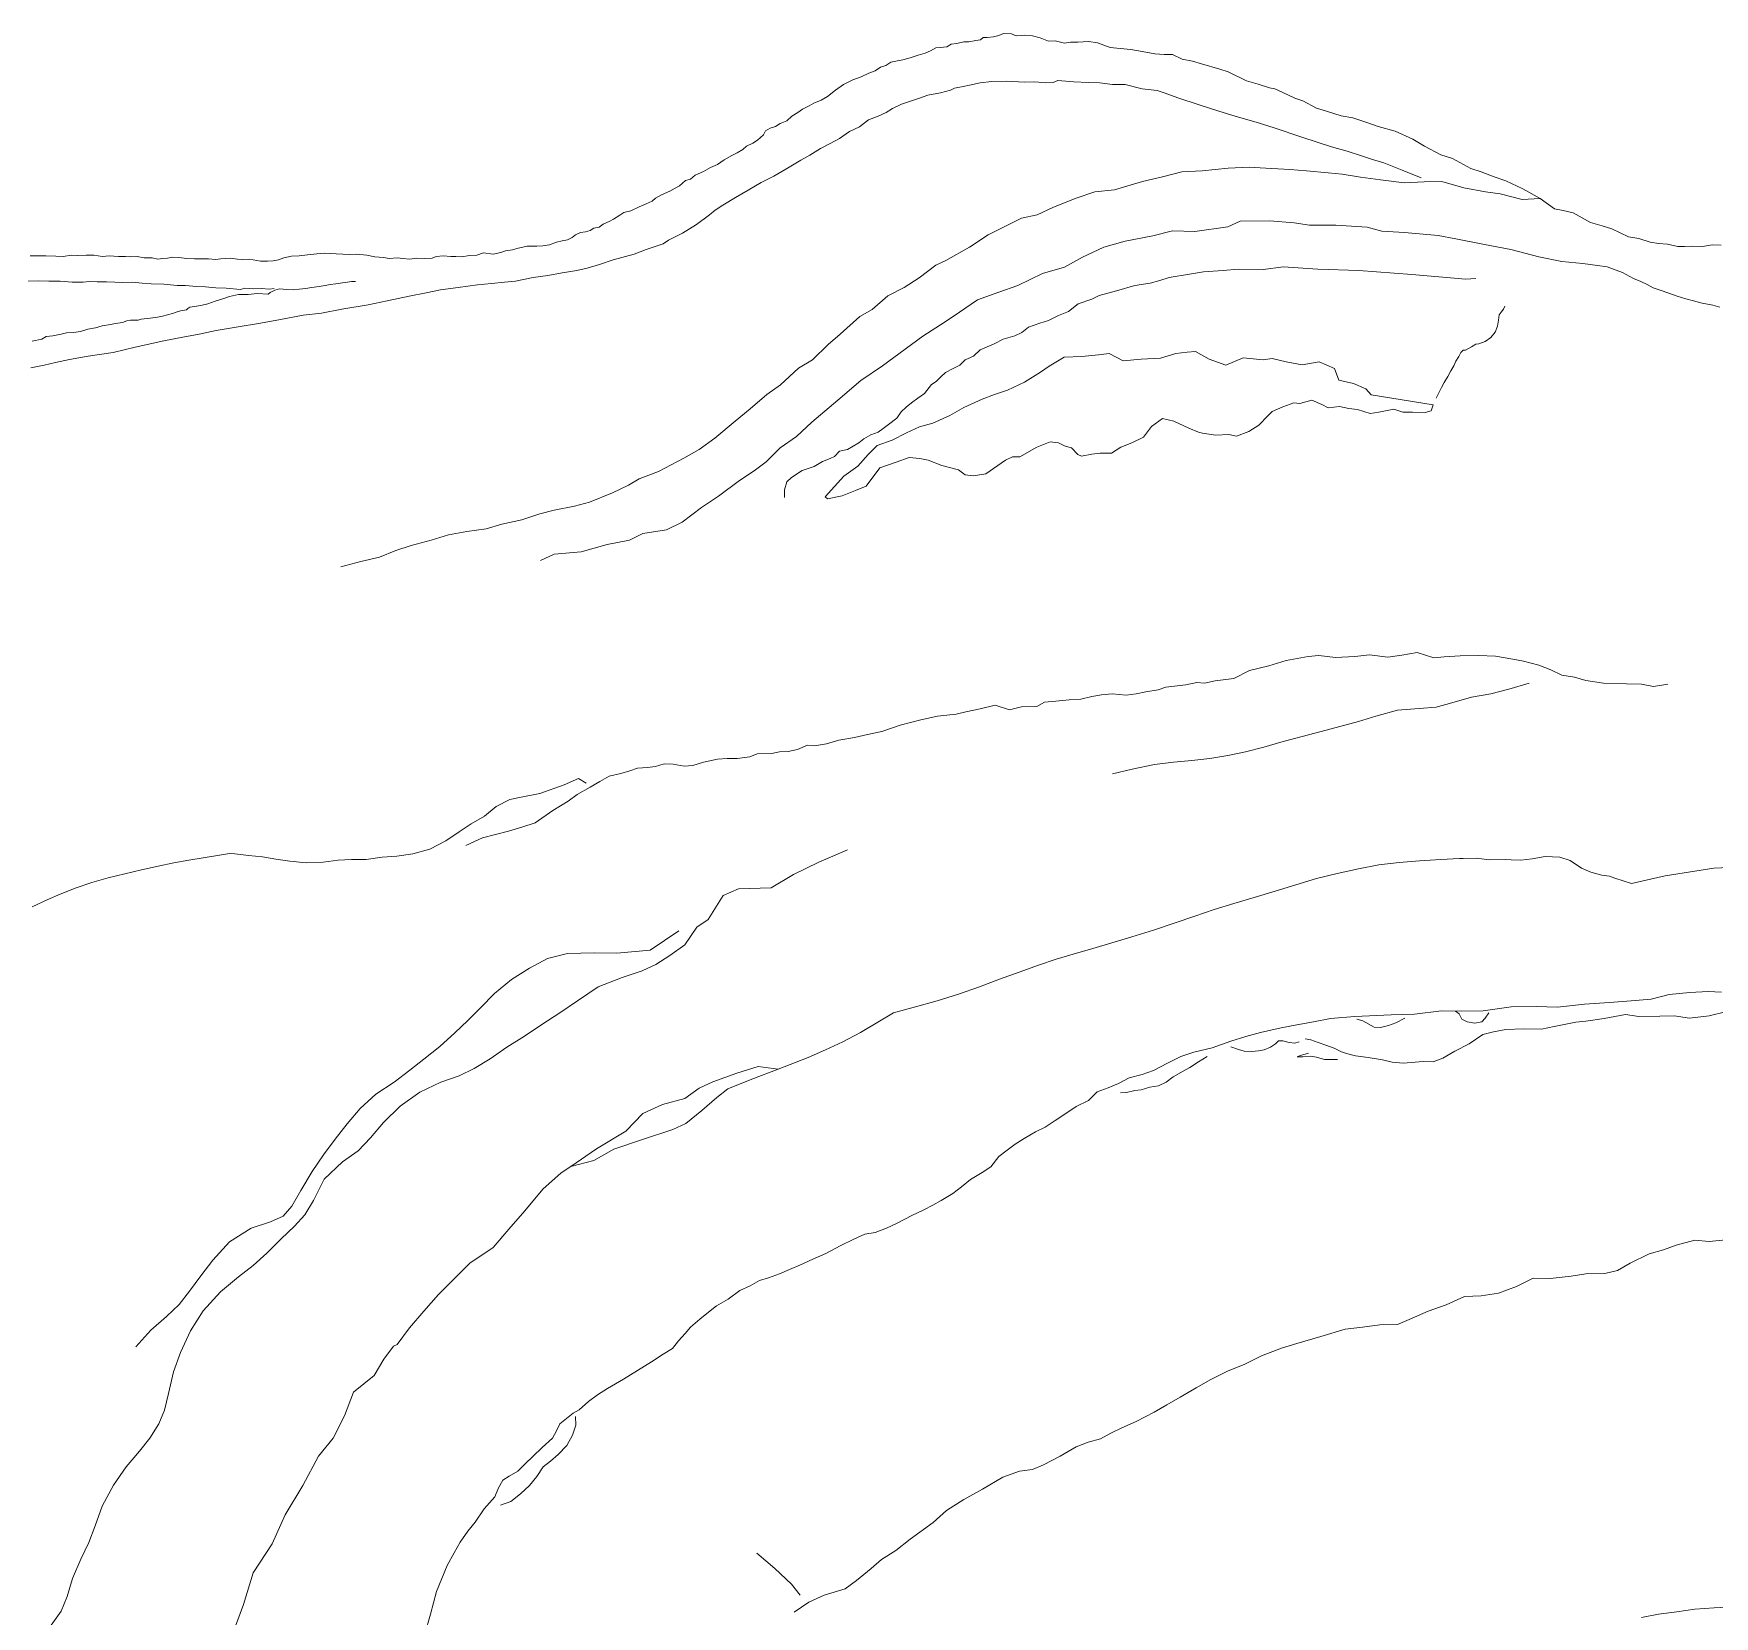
# Model space of a CAD drawing. Extents: x 683321 to 688873, y 7661944 to 7668387.
# Drawn here: x 685475.2 to 685851.1, y 7667884.7 to 7668238.7 of the extents above; entities that cross this region are included whole.
import ezdxf

# ---------------------------------------------------------------- set-up
doc = ezdxf.new("R2010")
doc.units = 0
doc.header["$MEASUREMENT"] = 0
doc.layers.add('01 CRESTA_Line', color=3, linetype='Continuous', lineweight=20)

msp = doc.modelspace()

# ---------------------------------------------------------------- linework, layer by layer
at = {"layer": '01 CRESTA_Line'}
for points in [[(685812.14, 7668201.82, 4401.07), (685808.21, 7668203.96, 4401.45), (685804.46, 7668205.77, 4401.81), (685801.86, 7668206.65, 4402.21), (685798.9, 7668207.82, 4402.17), (685796.59, 7668208.56, 4402.3), (685792.52, 7668210.79, 4402.75), (685789.92, 7668211.6, 4402.83), (685786.26, 7668213.55, 4403.22), (685783.64, 7668215.1, 4403.66), (685779.68, 7668216.89, 4403.91), (685775.87, 7668217.96, 4404.09), (685773.14, 7668218.89, 4404.03), (685770.2, 7668219.89, 4404.2), (685767.61, 7668220.29, 4404.31), (685764.3, 7668221.35, 4404.34), (685762.09, 7668222.05, 4404.9), (685759.05, 7668223.64, 4404.87), (685757.21, 7668224.3, 4405.11), (685754.59, 7668225.52, 4405.17), (685752.75, 7668226.34, 4405.28), (685751.58, 7668226.55, 4405.4), (685749.06, 7668227.39, 4405.56), (685746.44, 7668228.13, 4405.87), (685742.33, 7668230.18, 4406.17), (685740.48, 7668230.75, 4406.38), (685736.4, 7668231.98, 4406.78), (685734.39, 7668232.56, 4406.81), (685732.04, 7668233.02, 4407.06), (685729.85, 7668234.05, 4407.1), (685727.99, 7668234.05, 4407.44), (685725.93, 7668234.21, 4407.41), (685723.07, 7668234.68, 4407.43), (685720.55, 7668235.16, 4407.21), (685718.21, 7668235.35, 4407.36), (685715.92, 7668235.6, 4407.85), (685713.14, 7668236.67, 4408.04), (685711.11, 7668236.95, 4408.19), (685708.71, 7668236.81, 4408.42), (685707.07, 7668236.78, 4408.24), (685705.71, 7668236.55, 4408.58), (685703.66, 7668237.11, 4408.57), (685702.12, 7668237.01, 4408.4), (685700.32, 7668237.75, 4408.21), (685698.56, 7668238.17, 4408.63), (685696.87, 7668238.39, 4409.2), (685696.02, 7668238.29, 4409.49), (685694.93, 7668238.18, 4409.78), (685693.85, 7668238.68, 4409.98), (685692.09, 7668238.7, 4410.01), (685691.01, 7668238.27, 4410), (685689.82, 7668237.99, 4410.02), (685688.45, 7668237.87, 4410.1), (685687.55, 7668237.8, 4410.31), (685686.97, 7668237.3, 4410.32), (685685.87, 7668237.14, 4410.12), (685684.32, 7668236.88, 4410.36), (685683.2, 7668236.86, 4410.53), (685681.67, 7668236.52, 4410.65), (685680.35, 7668236.36, 4410.83), (685679.39, 7668235.72, 4410.86), (685677.93, 7668235.61, 4410.89), (685676.95, 7668235.53, 4411.2), (685675.78, 7668234.83, 4411.22), (685674.54, 7668234.32, 4411.33), (685673.02, 7668233.9, 4411.43), (685671.21, 7668233.28, 4411.51), (685669.6, 7668232.86, 4411.61), (685668.39, 7668232.65, 4411.83), (685666.92, 7668232.34, 4411.79), (685665.73, 7668231.54, 4411.93), (685664.56, 7668231.22, 4412.21), (685663.41, 7668230.41, 4412.26), (685661.94, 7668229.83, 4412.54), (685660.27, 7668229.02, 4412.68), (685658.37, 7668228.39, 4412.86), (685656.33, 7668227.34, 4412.89), (685654.51, 7668226.05, 4412.93), (685652.74, 7668224.63, 4413.14), (685651.33, 7668223.79, 4413.13), (685649.69, 7668223.13, 4413.21), (685648.61, 7668222.54, 4413.36), (685647.11, 7668221.83, 4413.48), (685646.07, 7668221.08, 4413.5), (685644.76, 7668220.27, 4413.59), (685643.65, 7668219.21, 4413.71), (685642.16, 7668218.58, 4413.66), (685641.1, 7668217.89, 4413.86), (685639.87, 7668217.59, 4414.04), (685638.89, 7668216.95, 4414.09), (685638.44, 7668216.03, 4413.96), (685637.08, 7668214.85, 4413.86), (685636.01, 7668214.2, 4413.94), (685634.6, 7668213.5, 4414.17), (685633.82, 7668212.75, 4414.28), (685632.48, 7668212.01, 4414.28), (685631.29, 7668211.41, 4414.46), (685629.6, 7668210.46, 4414.72), (685628.09, 7668209.45, 4414.98), (685626.54, 7668208.72, 4415.12), (685625.01, 7668207.86, 4415.25), (685623.09, 7668207.05, 4415.44), (685622.07, 7668206.17, 4415.52), (685620.99, 7668205.84, 4415.58), (685619.65, 7668204.66, 4415.81), (685618.66, 7668204.12, 4415.82), (685617.42, 7668203.43, 4415.95), (685615.56, 7668202.64, 4416.23), (685614.28, 7668201.89, 4416.27), (685613.47, 7668201.25, 4416.33), (685612.16, 7668200.66, 4416.31), (685610.57, 7668199.94, 4416.66), (685608.74, 7668199.09, 4416.86), (685607.19, 7668198.71, 4416.98), (685606.26, 7668198.09, 4417.1), (685604.89, 7668197.23, 4417.22), (685604.03, 7668196.75, 4417.11), (685602.52, 7668196.06, 4417.26), (685601.66, 7668195.44, 4417.34), (685600.47, 7668195.17, 4417.34), (685599.64, 7668194.65, 4417.43), (685598.57, 7668194.34, 4417.61), (685597.45, 7668194.18, 4417.68), (685596.33, 7668193.73, 4417.72), (685595.6, 7668193.1, 4417.64), (685594.54, 7668192.61, 4417.67), (685593.4, 7668192.34, 4417.84), (685592.09, 7668192.06, 4417.86), (685590.53, 7668191.47, 4417.92), (685589.05, 7668191.24, 4417.98), (685587.72, 7668191.16, 4418.13), (685585.55, 7668191.15, 4418.26), (685583.25, 7668190.67, 4418.37), (685582.27, 7668190.35, 4418.54), (685580.73, 7668190.09, 4418.68), (685579.65, 7668189.71, 4419), (685577.95, 7668189.38, 4418.73), (685575.78, 7668189.7, 4419.19), (685574.28, 7668189.18, 4419.25), (685572.66, 7668189.09, 4419.2), (685570.94, 7668188.78, 4419.45), (685569.61, 7668188.87, 4419.6), (685568.46, 7668188.85, 4419.77), (685566.73, 7668189, 4419.76), (685565.22, 7668188.85, 4419.95), (685564.32, 7668188.46, 4420.13), (685562.5, 7668188.4, 4420.12), (685560.86, 7668188.47, 4420.09), (685559.27, 7668188.25, 4420.25), (685557.71, 7668188.38, 4420.31), (685556.51, 7668188.53, 4420.38), (685554.7, 7668188.38, 4420.55), (685553.41, 7668188.62, 4420.73), (685551.44, 7668188.77, 4420.96), (685549.71, 7668189.16, 4421.19), (685547.35, 7668189.39, 4421.26), (685545.83, 7668189.29, 4421.48), (685542.86, 7668189.43, 4421.7), (685540.11, 7668189.61, 4421.8), (685538.48, 7668189.41, 4421.97), (685536.4, 7668189.24, 4421.91), (685534.57, 7668189, 4422.03), (685532.82, 7668188.92, 4422.11), (685531.13, 7668188.54, 4422.16), (685529.93, 7668188.09, 4422.22), (685528.77, 7668187.88, 4422.24), (685527.45, 7668187.83, 4422.28), (685525.89, 7668187.8, 4422.27), (685523.41, 7668188.25, 4422.33), (685521.91, 7668188.15, 4422.48), (685520.74, 7668188.28, 4422.72), (685519.15, 7668188.47, 4422.84), (685517.03, 7668188.34, 4422.72), (685515.87, 7668188.18, 4422.91), (685514.24, 7668188.29, 4423.1), (685512.58, 7668188.35, 4423.21), (685511.16, 7668188.35, 4423.42), (685509.42, 7668188.41, 4423.51), (685507.65, 7668188.63, 4423.76), (685506.3, 7668188.73, 4423.73), (685505.09, 7668188.5, 4423.7), (685503.95, 7668188.38, 4423.66), (685502.93, 7668188.28, 4423.66), (685501.66, 7668188.53, 4423.84), (685499.92, 7668188.54, 4423.84), (685498.35, 7668188.88, 4424.02), (685496.91, 7668188.81, 4423.94), (685495.71, 7668188.82, 4423.95), (685494.17, 7668188.83, 4424.01), (685492.05, 7668189.01, 4424.11), (685490.58, 7668188.84, 4424.32), (685488.65, 7668189.12, 4424.44), (685486.9, 7668189.15, 4424.38), (685484.95, 7668189.06, 4424.57), (685483.64, 7668189.15, 4424.51), (685481.74, 7668188.87, 4424.49), (685480.1, 7668188.89, 4424.76), (685477.86, 7668189.03, 4424.65), (685475.8, 7668189.02, 4424.65), (685474.39, 7668188.97, 4424.72)], [(685785.48, 7668206.42, 4401.12), (685781.26, 7668208.13, 4401.44), (685777.16, 7668209.8, 4401.63), (685774.64, 7668210.52, 4401.77), (685772.16, 7668211.39, 4402), (685768.97, 7668212.43, 4402.1), (685765.41, 7668213.41, 4402.34), (685758.81, 7668215.56, 4402.78), (685752.62, 7668217.64, 4403.04), (685748.61, 7668218.91, 4403.38), (685744.14, 7668220.13, 4403.77), (685740.02, 7668221.43, 4404.07), (685735.84, 7668222.76, 4404.33), (685731.1, 7668224.32, 4404.7), (685728.26, 7668225.37, 4404.99), (685726.45, 7668225.96, 4405.15), (685723.13, 7668226.32, 4405.77), (685719.31, 7668227.32, 4405.71), (685716.45, 7668227.34, 4405.91), (685713.62, 7668227.66, 4406.07), (685711.05, 7668227.8, 4406.2), (685707.83, 7668227.9, 4406.38), (685704.26, 7668228.22, 4406.66), (685703.18, 7668227.78, 4406.83), (685701.49, 7668227.73, 4406.96), (685699.12, 7668227.95, 4407.13), (685696.71, 7668227.83, 4407.35), (685692.81, 7668228.06, 4407.55), (685689.44, 7668228, 4407.68), (685686.88, 7668227.69, 4407.91), (685684.46, 7668227.16, 4408.13), (685683.03, 7668226.88, 4408.42), (685681.15, 7668226.52, 4408.76), (685680.21, 7668226.08, 4408.79), (685677.97, 7668225.43, 4408.86), (685675.19, 7668224.9, 4409.17), (685673.04, 7668224.19, 4409.35), (685671.05, 7668223.55, 4409.49), (685669.29, 7668222.94, 4409.65), (685667.26, 7668221.93, 4409.96), (685665.82, 7668221.09, 4410.09), (685664.03, 7668220.26, 4409.99), (685661.9, 7668219.4, 4410.19), (685659.88, 7668217.88, 4410.37), (685657.65, 7668216.78, 4410.75), (685655.43, 7668215.22, 4410.64), (685653.3, 7668214.14, 4410.83), (685651.18, 7668212.98, 4411.13), (685648.8, 7668211.48, 4411.31), (685646.73, 7668210.4, 4411.5), (685645.25, 7668209.47, 4411.59), (685643.37, 7668208.42, 4411.57), (685640.71, 7668206.79, 4411.93), (685637.86, 7668205.37, 4412.06), (685635.01, 7668203.69, 4412.44), (685632.13, 7668202.05, 4412.89), (685629.32, 7668200.32, 4413.15), (685627.6, 7668199.18, 4413.3), (685626.31, 7668198.18, 4413.59), (685623.41, 7668196.02, 4413.46), (685620.32, 7668194.08, 4413.82), (685617.18, 7668192.5, 4414.1), (685615.95, 7668191.7, 4414.44), (685612.17, 7668190.43, 4414.62), (685609.46, 7668189.36, 4414.97), (685604.8, 7668188.09, 4415.42), (685601.69, 7668187.04, 4415.63), (685598.99, 7668186.27, 4415.73), (685596.68, 7668185.74, 4416.02), (685593.41, 7668185.18, 4416.3), (685590.17, 7668184.59, 4416.53), (685586.9, 7668184.15, 4416.66), (685582.92, 7668183.35, 4416.86), (685580.46, 7668183.09, 4417.05), (685577.59, 7668182.81, 4417.38), (685574.43, 7668182.53, 4417.63), (685570.11, 7668181.95, 4417.78), (685566.16, 7668181.37, 4418.02), (685562.95, 7668180.72, 4418.05), (685559.16, 7668179.97, 4418.28), (685554.22, 7668178.9, 4418.5), (685550, 7668178.01, 4418.52), (685544.12, 7668177.05, 4418.09), (685539.53, 7668176.2, 4418.22), (685535.45, 7668175.7, 4418.32), (685530, 7668174.66, 4418.34), (685525.44, 7668173.88, 4418.14), (685520.92, 7668173.15, 4418.37), (685515.99, 7668172.31, 4418.34), (685512.17, 7668171.48, 4418.43), (685508.52, 7668170.81, 4418.63), (685504.28, 7668169.95, 4418.94), (685497.86, 7668168.57, 4419), (685492.92, 7668167.39, 4419.26), (685487.39, 7668166.52, 4419.01), (685483.16, 7668165.78, 4419.04), (685480.09, 7668165.15, 4419.04), (685477.5, 7668164.56, 4419.07), (685474.57, 7668163.92, 4418.99)], [(685852.59, 7668191.42, 4398.73), (685850.57, 7668191.47, 4398.6), (685848.46, 7668191.08, 4398.52), (685846.23, 7668191.18, 4398.59), (685844.43, 7668191.08, 4398.57), (685842.89, 7668191.07, 4398.56), (685840.57, 7668191.64, 4398.69), (685838.61, 7668191.75, 4398.71), (685836.72, 7668192.07, 4398.72), (685834.2, 7668192.9, 4398.88), (685831.87, 7668193.25, 4399.02), (685828.16, 7668195.03, 4399.22), (685826.02, 7668195.68, 4399.47), (685823.37, 7668196.45, 4399.66), (685819.49, 7668198.6, 4400.15), (685817.26, 7668199.17, 4400.28), (685815.34, 7668199.51, 4400.61), (685812.14, 7668201.82, 4401.07), (685808.1, 7668201.61, 4399.4), (685803.16, 7668202.84, 4399.83), (685799.92, 7668203.29, 4399.99), (685795.07, 7668204.24, 4400.48), (685790.12, 7668205.66, 4400.65), (685786.15, 7668205.56, 4400.67), (685781.71, 7668205.29, 4399.55), (685776.39, 7668205.97, 4399.13), (685771.95, 7668206.58, 4398.81), (685767.82, 7668207.29, 4398.64), (685764.7, 7668207.58, 4398.31), (685759.87, 7668208.04, 4398.49), (685756.13, 7668208.29, 4398.12), (685750.78, 7668208.63, 4398.21), (685747.04, 7668208.82, 4397.65), (685742.31, 7668208.57, 4397.32), (685736.54, 7668208.03, 4397.29), (685731.98, 7668207.75, 4396.88), (685727.63, 7668206.69, 4396.69), (685723.18, 7668205.65, 4396.31), (685716.94, 7668203.75, 4396.37), (685712.51, 7668203.33, 4396.25), (685708.11, 7668201.83, 4395.92), (685703.15, 7668199.83, 4395.71), (685699.64, 7668198.19, 4395.87), (685696.1, 7668197.4, 4395.66), (685692.39, 7668195.54, 4395.64), (685688.68, 7668193.66, 4395.35), (685684.48, 7668190.93, 4395.37), (685679.19, 7668187.95, 4395.74), (685676.97, 7668186.91, 4395.59), (685673.23, 7668184.11, 4394.81), (685669.9, 7668181.93, 4394.83), (685666.23, 7668180.03, 4395.3), (685662.73, 7668177.01, 4395.35), (685659.97, 7668175.45, 4395.2), (685655.53, 7668171.45, 4395.28), (685652.86, 7668169.18, 4394.68), (685649.37, 7668165.77, 4395.04), (685646.21, 7668163.85, 4394.94), (685642.23, 7668160.16, 4394.83), (685639.16, 7668157.99, 4394.48), (685635.44, 7668154.75, 4394.6), (685632.08, 7668152.03, 4394.19), (685627.49, 7668148.22, 4394.28), (685623.99, 7668145.65, 4394.39), (685620.58, 7668143.76, 4394.01), (685617.74, 7668142.24, 4394.08), (685614.89, 7668140.73, 4393.67), (685610.61, 7668139.13, 4394.06), (685608.18, 7668137.7, 4393.23), (685604.65, 7668135.99, 4392.97), (685599.49, 7668133.9, 4392.77), (685596.12, 7668132.98, 4392.34), (685591.58, 7668132.09, 4392.59), (685588.35, 7668131.27, 4392.53), (685584.38, 7668129.91, 4392.35), (685579.85, 7668128.97, 4392.3), (685576.38, 7668127.91, 4392.1), (685572.05, 7668127.35, 4392.13), (685567.98, 7668126.61, 4392.08), (685564.08, 7668125.43, 4391.87), (685559.58, 7668124.19, 4391.74), (685556.16, 7668123.06, 4391.44), (685552.49, 7668121.58, 4391.52), (685548.34, 7668120.66, 4391.07), (685543.9, 7668119.47, 4391.35)], [(685852.31, 7668177.52, 4394.53), (685850.71, 7668177.93, 4394.66), (685848.37, 7668178.4, 4394.87), (685846.4, 7668178.9, 4394.99), (685844.68, 7668179.39, 4395.26), (685842.75, 7668179.97, 4395.52), (685840.87, 7668180.64, 4395.3), (685838.95, 7668181.35, 4395.51), (685837.38, 7668181.81, 4395.41), (685836.03, 7668182.6, 4395.72), (685834.66, 7668183.27, 4396.03), (685832.96, 7668183.95, 4395.97), (685830.54, 7668185.27, 4396.52), (685827.09, 7668186.57, 4396.93), (685824.94, 7668186.84, 4396.54), (685821.68, 7668187.26, 4396.76), (685816.93, 7668187.76, 4396.66), (685811.81, 7668188.78, 4396.3), (685805.57, 7668190.41, 4396.32), (685799.69, 7668191.5, 4396.31), (685793.28, 7668192.8, 4396.01), (685789.29, 7668193.55, 4396.16), (685781.8, 7668194.24, 4395.59), (685776.67, 7668194.52, 4395.36), (685773.41, 7668195.41, 4395.37), (685766.41, 7668195.84, 4395.11), (685760.54, 7668195.89, 4394.87), (685757.06, 7668196.35, 4394.85), (685751.67, 7668196.82, 4394.58), (685744.99, 7668196.75, 4394.19), (685742.24, 7668195.45, 4394.21), (685734.85, 7668194.41, 4393.7), (685729.9, 7668194.57, 4393.71), (685725.49, 7668193.47, 4393.57), (685719.33, 7668192.31, 4393.05), (685714.55, 7668190.9, 4392.95), (685709.79, 7668188.71, 4392.62), (685705.74, 7668186.5, 4392.64), (685700.8, 7668185.06, 4392.39), (685695.29, 7668182.37, 4392.16), (685691.04, 7668180.86, 4392.2), (685686.29, 7668179.15, 4392.15), (685682.27, 7668176.42, 4391.92), (685679.02, 7668174.22, 4391.94), (685674.01, 7668171.04, 4391.8), (685665.01, 7668164.4, 4391.36), (685660.19, 7668161.11, 4391.59), (685655.04, 7668156.75, 4391.14), (685649.2, 7668151.79, 4391.11), (685645.81, 7668148.59, 4390.75), (685642.17, 7668146.06, 4390.76), (685639, 7668142.91, 4390.59), (685636.35, 7668140.92, 4390.69), (685633.05, 7668138.72, 4390.31), (685628.35, 7668135.22, 4390.16), (685624.52, 7668132.71, 4389.9), (685620.21, 7668129.43, 4389.68), (685616.72, 7668127.71, 4389.66), (685611.41, 7668126.92, 4389.67), (685608.41, 7668125.37, 4389.16), (685603.46, 7668124.41, 4389.28), (685597.59, 7668122.8, 4389.2), (685591.57, 7668122.26, 4388.26), (685588.56, 7668120.88, 4387.92)], [(685797.71, 7668183.94, 4391.4), (685795.49, 7668183.76, 4391.17), (685783.39, 7668184.82, 4390.08), (685771.58, 7668185.71, 4389.23), (685762.39, 7668186.05, 4388.63), (685754.67, 7668186.51, 4388.18), (685750.27, 7668185.93, 4387.97), (685744.54, 7668186.05, 4387.71), (685741.18, 7668185.72, 4387.69), (685736.78, 7668185.4, 4387.48), (685733.65, 7668184.91, 4387.22), (685729.17, 7668184.13, 4386.82), (685727.08, 7668183.45, 4386.71), (685724.9, 7668182.92, 4386.75), (685721.46, 7668182.34, 4386.64), (685717.36, 7668181.19, 4386.56), (685713.49, 7668180.12, 4386.35), (685711.81, 7668179.31, 4386.47), (685708.78, 7668178.28, 4386.2), (685706.6, 7668176.52, 4386.12), (685704.37, 7668175.63, 4385.82), (685702.18, 7668174.52, 4385.73), (685700.18, 7668173.92, 4385.68), (685697.64, 7668173.07, 4385.82), (685696.15, 7668171.88, 4385.75), (685694.6, 7668171.08, 4385.69), (685691.98, 7668170.36, 4385.67), (685690, 7668169.32, 4385.78), (685686.9, 7668167.97, 4386.18), (685685.37, 7668166.54, 4386.36), (685683.51, 7668165.7, 4386.12), (685682.29, 7668164.53, 4386.26), (685680.84, 7668163.83, 4386.31), (685679.09, 7668162.88, 4386.41), (685678.09, 7668161.92, 4386.41), (685677.01, 7668160.88, 4386.21), (685675.98, 7668160.21, 4386.31), (685674.44, 7668158.23, 4385.91), (685672.92, 7668157.16, 4385.79), (685671.54, 7668156.14, 4385.79), (685670.32, 7668155.14, 4385.84), (685669.23, 7668154.12, 4385.68), (685668.22, 7668152.7, 4385.41), (685666.35, 7668151.26, 4385.47), (685665.18, 7668150.39, 4385.41), (685664.08, 7668149.53, 4385.54), (685662.38, 7668148.94, 4386.1), (685660.88, 7668148.08, 4385.67), (685659.72, 7668147.17, 4385.36), (685658.49, 7668146.42, 4385.32), (685657.21, 7668145.67, 4385.08), (685655.4, 7668145.32, 4385.17), (685654.25, 7668144.13, 4385.35), (685653.28, 7668143.69, 4385.55), (685651.59, 7668142.99, 4385.8), (685649.73, 7668141.85, 4386.12), (685647.06, 7668140.95, 4386.44), (685644.66, 7668139.45, 4386.42), (685643.6, 7668138.44, 4386.48), (685643.09, 7668136.68, 4386.27), (685643.14, 7668134.91, 4385.4)], [(685473.97, 7668183.35, 4424.16), (685476.22, 7668183.44, 4424.06), (685478.53, 7668183.35, 4424.06), (685481.06, 7668183.32, 4423.93), (685483.75, 7668183.14, 4423.84), (685486.22, 7668183.14, 4423.69), (685487.61, 7668183.26, 4423.59), (685489.39, 7668183.19, 4423.53), (685491.49, 7668183.21, 4423.41), (685493.29, 7668183.11, 4423.33), (685495, 7668183.05, 4423.25), (685497.27, 7668183.13, 4423.13), (685499.44, 7668182.89, 4423), (685501.48, 7668182.71, 4422.8), (685504.28, 7668182.65, 4422.74), (685507.3, 7668182.33, 4422.74), (685509.15, 7668182.36, 4422.21), (685511.61, 7668182.16, 4422.07), (685513.6, 7668182.1, 4421.81), (685515.94, 7668181.82, 4421.61), (685518.25, 7668181.79, 4421.49), (685521.45, 7668181.46, 4421.55), (685522.41, 7668181.78, 4421.21), (685524.33, 7668181.65, 4420.95), (685526.1, 7668181.72, 4420.83), (685527.84, 7668181.53, 4420.83), (685528.99, 7668181.67, 4420.67)], [(685547.12, 7668183.29, 4419.08), (685546.22, 7668183.29, 4419.09), (685544.89, 7668183.05, 4419.21), (685544.24, 7668182.94, 4419.37), (685542.78, 7668182.73, 4419.49), (685541.51, 7668182.62, 4419.63), (685540.34, 7668182.35, 4419.8), (685539.04, 7668182.12, 4419.87), (685537.3, 7668181.88, 4419.86), (685536.04, 7668181.67, 4419.92), (685534.56, 7668181.54, 4420.02), (685533.31, 7668181.36, 4420.19), (685531.76, 7668181.47, 4420.2), (685530.19, 7668181.61, 4420.45), (685529.11, 7668181.3, 4420.47), (685528.07, 7668180.83, 4420.4), (685527.64, 7668180.46, 4420.41), (685525.16, 7668180.57, 4420.24), (685523.17, 7668180.35, 4420.24), (685521.01, 7668180.32, 4420.01), (685518.96, 7668179.93, 4420.16), (685517.95, 7668179.52, 4419.98), (685515.78, 7668178.85, 4419.89), (685514.1, 7668178.26, 4419.87), (685512.53, 7668177.91, 4419.91), (685510.09, 7668177.49, 4420.02), (685509.66, 7668177.24, 4419.96), (685509.32, 7668176.91, 4419.95), (685507.99, 7668176.69, 4419.76), (685507.23, 7668176.45, 4419.84), (685506.23, 7668176.08, 4419.81), (685505.1, 7668175.82, 4419.79), (685503.99, 7668175.53, 4419.9), (685502.49, 7668175.24, 4419.88), (685500.53, 7668175, 4419.91), (685499.23, 7668174.85, 4420.11), (685498.51, 7668174.58, 4420.36), (685496.86, 7668174.62, 4420.21), (685496, 7668174.45, 4420.14), (685495.01, 7668174.11, 4420.17), (685493.51, 7668173.84, 4420.14), (685492.36, 7668173.67, 4420.09), (685490.51, 7668173.36, 4420.08), (685489, 7668172.92, 4420.15), (685487.31, 7668172.56, 4420.29), (685486.37, 7668172.27, 4420.24), (685485.57, 7668172.11, 4420.2), (685484.17, 7668171.87, 4420.21), (685482.52, 7668171.81, 4420.23), (685481.35, 7668171.49, 4420.28), (685479.45, 7668171.14, 4420.18), (685477.95, 7668170.94, 4420.27), (685476.98, 7668170.36, 4420.32), (685474.84, 7668169.94, 4420.25)], [(685804.23, 7668177.75, 4390.57), (685803.89, 7668177.09, 4390.43), (685803.43, 7668176.41, 4390.05), (685802.96, 7668175.77, 4389.6), (685802.76, 7668174.6, 4388.73), (685802.56, 7668173.28, 4388.23), (685802.06, 7668171.94, 4387.86), (685801.11, 7668170.73, 4387.78), (685799.84, 7668169.8, 4386.93), (685798.38, 7668169.3, 4386.65), (685797.71, 7668169.26, 4386.25), (685796.76, 7668168.68, 4385.55), (685795.45, 7668167.93, 4385.74), (685794.87, 7668167.89, 4385.54), (685794.4, 7668167.36, 4384.98), (685793.95, 7668166.51, 4384.24), (685793.29, 7668165.47, 4383.61), (685792.8, 7668164.38, 4382.89), (685792.17, 7668163.29, 4382.15), (685791.43, 7668161.98, 4381.39), (685790.61, 7668160.67, 4380.77), (685790.06, 7668159.58, 4380.12), (685789.44, 7668158.37, 4379.46), (685788.88, 7668157.14, 4378.97)], [(685840.68, 7668093.21, 4371.16), (685837.46, 7668092.67, 4371.31), (685834.81, 7668093.22, 4371.72), (685831.45, 7668093.24, 4372.26), (685826.28, 7668093.38, 4373.21), (685822.35, 7668094.02, 4373.18), (685819.76, 7668094.77, 4373.54), (685816.96, 7668095.19, 4373.54), (685814.51, 7668096.37, 4373.73), (685811.8, 7668097.43, 4373.84), (685808.38, 7668098.32, 4374.6), (685806.03, 7668098.8, 4374.98), (685802.11, 7668099.44, 4375.68), (685798.35, 7668099.59, 4375.92), (685794.2, 7668099.53, 4376.19), (685790.66, 7668099.34, 4376.38), (685788.3, 7668099.1, 4376.72), (685784.64, 7668100.24, 4376.88), (685781.2, 7668099.67, 4377.41), (685778.02, 7668099.23, 4377.3), (685773.95, 7668099.76, 4377.71), (685770.68, 7668099.4, 4377.99), (685766.37, 7668099.17, 4378.17), (685762.58, 7668099.57, 4378.48), (685760.23, 7668099.37, 4378.49), (685755.29, 7668098.52, 4379.13), (685751.42, 7668097.27, 4379.4), (685747.08, 7668096.25, 4379.88), (685743.57, 7668094.45, 4379.98), (685739.41, 7668093.94, 4380.47), (685737.07, 7668093.42, 4380.59), (685735.3, 7668093.59, 4380.49), (685732.87, 7668093.06, 4380.42), (685728.36, 7668092.55, 4381.29), (685726.68, 7668091.91, 4381.56), (685723.92, 7668091.44, 4381.89), (685721.78, 7668090.99, 4382.01), (685719.52, 7668090.72, 4382.23), (685716.39, 7668091, 4382.19), (685713.98, 7668090.79, 4382.17), (685711.87, 7668090.45, 4382.41), (685709.41, 7668089.81, 4382.91), (685706.76, 7668089.69, 4382.99), (685703.8, 7668089.4, 4382.97), (685701.29, 7668089.17, 4382.99), (685699.52, 7668088.23, 4383.11), (685696.09, 7668088.1, 4383.43), (685693.45, 7668087.47, 4383.63), (685690.2, 7668088.48, 4383.53), (685686.83, 7668087.69, 4384.68), (685683.65, 7668086.99, 4385.1), (685681.48, 7668086.47, 4385.06), (685677.34, 7668086.01, 4385.31), (685673.61, 7668085.21, 4385.53), (685668.98, 7668084.05, 4386), (685664.87, 7668082.61, 4386.57), (685661.7, 7668081.92, 4386.76), (685658.79, 7668081.25, 4386.84), (685655.24, 7668080.65, 4387.02), (685652.49, 7668079.87, 4386.97), (685649.84, 7668079.39, 4387.17), (685648.27, 7668079.55, 4387.2), (685646, 7668078.58, 4387.6), (685643.91, 7668078.15, 4387.75), (685642.02, 7668078.03, 4387.54), (685640.16, 7668077.65, 4387.72), (685637, 7668077.62, 4387.95), (685635.36, 7668076.91, 4388.22), (685632.53, 7668076.55, 4388.52), (685630.26, 7668076.58, 4388.43), (685628.15, 7668076.45, 4388.31), (685625, 7668075.75, 4388.43), (685622.58, 7668074.97, 4388.43), (685620.69, 7668074.86, 4388.5), (685618.23, 7668075.33, 4388.5), (685616.19, 7668075.39, 4388.6), (685614.27, 7668074.81, 4388.56), (685612.46, 7668074.58, 4388.42), (685610.23, 7668074.42, 4388.51), (685608.52, 7668073.82, 4388.26), (685606.48, 7668073.23, 4388.54), (685603.9, 7668072.63, 4388.7), (685601.78, 7668071.4, 4388.87), (685599.64, 7668070.13, 4389.23), (685596.74, 7668068.54, 4389.67), (685594.75, 7668067.05, 4389.62), (685591.27, 7668064.96, 4389.68), (685587.33, 7668062.16, 4389.31), (685584.34, 7668061.24, 4389.79), (685581.35, 7668060.32, 4390.26), (685575.59, 7668058.84, 4390.65), (685571.85, 7668057.07, 4391.03)], [(685809.65, 7668093.39, 4373.45), (685805.12, 7668092.05, 4373.45), (685801.06, 7668091.01, 4373.53), (685796.79, 7668090.29, 4373.52), (685792.38, 7668088.98, 4373.64), (685788.85, 7668088.05, 4373.7), (685785.03, 7668087.77, 4373.73), (685780.21, 7668087.4, 4373.74), (685775.34, 7668086.05, 4373.77), (685771.46, 7668084.86, 4373.76), (685767.33, 7668083.73, 4373.67), (685763.11, 7668082.58, 4373.63), (685758.89, 7668081.48, 4373.6), (685754.6, 7668080.38, 4373.61), (685750.31, 7668079.11, 4373.61), (685746.24, 7668078.03, 4373.63), (685742.26, 7668077.2, 4373.67), (685738.23, 7668076.56, 4373.64), (685734.19, 7668076.11, 4373.6), (685730.14, 7668075.73, 4373.62), (685725.84, 7668075.23, 4373.56), (685720.88, 7668074.17, 4373.56), (685716.5, 7668073.13, 4373.55)], [(685598.72, 7668071.05, 4389.91), (685597.01, 7668072.11, 4389.86), (685593.79, 7668070.66, 4389.83), (685588.37, 7668068.75, 4389.6), (685584.21, 7668067.93, 4390.2), (685581.64, 7668067.39, 4390.25), (685578.59, 7668065.79, 4390.48), (685576, 7668063.67, 4390.73), (685573.01, 7668061.94, 4390.96), (685570.31, 7668060.16, 4391.03), (685567.38, 7668058.15, 4391.2), (685563.8, 7668056.3, 4391.41), (685559.99, 7668055.24, 4391.7), (685556.42, 7668054.75, 4391.92), (685553.14, 7668054.48, 4392.15), (685549.54, 7668053.97, 4392.34), (685546.25, 7668053.97, 4392.43), (685543.26, 7668053.83, 4392.65), (685539.93, 7668053.4, 4392.85), (685536.14, 7668053.24, 4393.1), (685532.49, 7668053.63, 4393.36), (685529.33, 7668054.08, 4393.54), (685526.36, 7668054.56, 4393.8), (685523.25, 7668054.87, 4393.91), (685520.18, 7668055.23, 4394.06), (685518.96, 7668055.34, 4394.08), (685516.32, 7668054.85, 4394.25), (685513.06, 7668054.33, 4394.41), (685509.86, 7668053.79, 4394.61), (685506.54, 7668053.19, 4394.78), (685502.99, 7668052.49, 4394.98), (685499.3, 7668051.69, 4395.18), (685495.53, 7668050.78, 4395.4), (685491.8, 7668049.88, 4395.7), (685488.2, 7668048.86, 4395.98), (685484.67, 7668047.65, 4396.19), (685481.09, 7668046.21, 4396.44), (685478.37, 7668045.04, 4396.64), (685474.87, 7668043.41, 4396.92)], [(685657.2, 7668056.13, 4371.8), (685650.81, 7668053.35, 4373.14), (685645.09, 7668050.65, 4372.51), (685640.1, 7668047.61, 4372.83), (685632.84, 7668047.44, 4372.55), (685629.4, 7668045.95, 4371.28), (685626, 7668040.53, 4371.93), (685623.52, 7668038.83, 4373.39), (685620.81, 7668034.9, 4373.36), (685617.45, 7668032.48, 4373.33), (685614.32, 7668030.5, 4373.26), (685611.24, 7668029.04, 4373.2), (685606.76, 7668027.59, 4373.11), (685601.41, 7668025.51, 4373.04), (685596.83, 7668022.33, 4373.03), (685592.89, 7668019.68, 4372.99), (685588.84, 7668017.05, 4372.99), (685584.95, 7668014.48, 4372.96), (685581.03, 7668011.98, 4372.95), (685577.24, 7668009.4, 4372.9), (685573.68, 7668007.19, 4372.86), (685570.33, 7668005.6, 4372.81), (685566.27, 7668004.19, 4372.72), (685561.53, 7668001.92, 4372.68), (685557.11, 7667998.78, 4372.62), (685553.41, 7667995.18, 4372.48), (685550.5, 7667991.71, 4372.43), (685547.73, 7667988.78, 4372.35), (685544.25, 7667986.32, 4372.27), (685540.12, 7667982.44, 4372.26), (685537.79, 7667977.73, 4372.22), (685535.84, 7667974.46, 4372.22), (685533.48, 7667971.99, 4372.19), (685530.49, 7667969.09, 4372.16), (685527.34, 7667965.89, 4372.14), (685524.25, 7667963.14, 4372.09), (685520.95, 7667960.6, 4372.02), (685516.94, 7667957.26, 4372.06), (685513.09, 7667953, 4371.99), (685510.28, 7667948.55, 4371.97), (685508, 7667943.73, 4371.99), (685506.47, 7667939.37, 4371.97), (685505.29, 7667934.55, 4371.91), (685504.44, 7667930.83, 4371.84), (685503.19, 7667927.74, 4371.81), (685501.16, 7667924.5, 4371.88), (685498.81, 7667921.65, 4371.95), (685495.88, 7667918.12, 4371.99), (685493, 7667914.06, 4372.05), (685490.51, 7667909.3, 4372.12), (685488.91, 7667904.89, 4372.17), (685487.52, 7667901.17, 4372.25), (685485.73, 7667897.47, 4372.28), (685483.87, 7667893.15, 4372.36), (685482.64, 7667889.11, 4372.51), (685481.35, 7667885.82, 4372.53), (685479.06, 7667882.73, 4372.64)], [(685866.39, 7668052.68, 4372), (685850.94, 7668052.03, 4372.45), (685840.06, 7668050.29, 4372.97), (685832.52, 7668048.61, 4372.9), (685828.83, 7668049.83, 4372.98), (685827.63, 7668050.28, 4373.11), (685825.94, 7668050.45, 4373.02), (685823.46, 7668051.15, 4372.48), (685821.33, 7668052, 4372.1), (685818.85, 7668053.74, 4372.44), (685816.53, 7668054.49, 4372.33), (685813.24, 7668054.62, 4371.81), (685810.35, 7668054.13, 4371.45), (685807.79, 7668053.85, 4371.35), (685805.63, 7668053.92, 4371.4), (685804.35, 7668054, 4371.59), (685800.79, 7668053.9, 4371.5), (685797.78, 7668054.25, 4371.86), (685794.93, 7668054.22, 4371.89), (685794.06, 7668054.22, 4372.04), (685789.92, 7668053.96, 4372.14), (685785.12, 7668053.67, 4372.25), (685780.55, 7668053.33, 4372.3), (685776.06, 7668052.79, 4372.35), (685771.48, 7668051.9, 4372.29), (685766.7, 7668050.85, 4372.32), (685762.09, 7668049.73, 4372.33), (685757.49, 7668048.34, 4372.37), (685752.81, 7668046.89, 4372.47), (685748.12, 7668045.46, 4372.49), (685743.59, 7668044.15, 4372.57), (685739.23, 7668042.8, 4372.66), (685734.88, 7668041.31, 4372.66), (685730.28, 7668039.75, 4372.56), (685725.6, 7668038.18, 4372.56), (685720.81, 7668036.7, 4372.52), (685716.32, 7668035.35, 4372.53), (685712.1, 7668034.04, 4372.52), (685707.69, 7668032.76, 4372.5), (685703.89, 7668031.67, 4372.49), (685699.89, 7668030.35, 4372.46), (685695.6, 7668028.8, 4372.33), (685691.16, 7668027.18, 4372.23), (685686.7, 7668025.48, 4372.07), (685682.04, 7668023.82, 4372.02), (685677.24, 7668022.34, 4371.91), (685672.39, 7668020.98, 4371.81), (685667.49, 7668019.71, 4371.74), (685660.07, 7668015.28, 4372.06), (685656.18, 7668013.15, 4372.04), (685652.29, 7668011.4, 4371.98), (685648.41, 7668009.65, 4371.91), (685641.67, 7668007.09, 4371.94), (685635.82, 7668004.81, 4372.16), (685630.44, 7668002.64, 4371.6), (685627.96, 7668000.72, 4370.91), (685624.61, 7667997.83, 4370.54), (685621.02, 7667994.91, 4370.74), (685618.1, 7667993.56, 4371.21), (685611.34, 7667991.33, 4371.05), (685604.95, 7667989.18, 4371.19), (685600.43, 7667986.66, 4370.89), (685595.35, 7667985.32, 4371.96), (685593.16, 7667983.87, 4371.95), (685589.02, 7667980.24, 4371.63), (685585.02, 7667975.37, 4372.02), (685581.48, 7667971.26, 4371.63), (685577.94, 7667967.15, 4371.24), (685572.76, 7667963.65, 4371.15), (685569.22, 7667960.17, 4371.24), (685565.69, 7667956.7, 4371.33), (685562.47, 7667952.95, 4371.18), (685559.25, 7667949.21, 4371.03), (685556.45, 7667945.48, 4371.14), (685555.66, 7667945.1, 4370.78), (685553.48, 7667942.18, 4370.7), (685551.34, 7667938.57, 4370.96), (685546.73, 7667934.82, 4370.53), (685544.7, 7667929.54, 4370.68), (685542.18, 7667924.54, 4370.12), (685538.85, 7667920.5, 4370.78), (685535.39, 7667913.95, 4370.15), (685531.44, 7667907.38, 4370.83), (685528.49, 7667900.89, 4370.16), (685524.27, 7667894.42, 4371.12), (685522.11, 7667887.35, 4371.33), (685519.9, 7667881.27, 4370.58)], [(685619.47, 7668037.98, 4371.12), (685613.04, 7668033.71, 4372.71), (685605.61, 7668033, 4372.43), (685600.55, 7668033.12, 4371.54), (685594.56, 7668032.93, 4372.68), (685590.09, 7668031.84, 4372.7), (685586.09, 7668029.64, 4372.66), (685582.02, 7668027.11, 4372.61), (685578.24, 7668024, 4372.58), (685575.11, 7668020.8, 4372.56), (685572.26, 7668017.95, 4372.55), (685569.37, 7668015.21, 4372.56), (685565.99, 7668012.15, 4372.57), (685562.42, 7668009.33, 4372.5), (685559.33, 7668006.82, 4372.41), (685555.83, 7668004.2, 4372.37), (685551.73, 7668001.5, 4372.27), (685548.2, 7667998.31, 4372.17), (685545.28, 7667994.84, 4372.1), (685542.64, 7667991.39, 4372.01), (685540.03, 7667987.91, 4371.95), (685537.47, 7667984.21, 4371.9), (685534.94, 7667979.91, 4371.87), (685532.94, 7667976.44, 4371.84), (685531.01, 7667974.22, 4371.94), (685528.14, 7667972.96, 4371.84), (685523.78, 7667971.54, 4371.79), (685518.95, 7667968.42, 4371.79), (685515.26, 7667964.33, 4371.76), (685512.55, 7667960.83, 4371.7), (685510.01, 7667957.4, 4371.66), (685507.7, 7667954.45, 4371.61), (685504.88, 7667951.78, 4371.58), (685501.38, 7667948.71, 4371.6), (685498.04, 7667944.98, 4371.6)], [(685562.64, 7667880.7, 4351.59), (685563.96, 7667885.19, 4351.4), (685565.25, 7667890.26, 4350.78), (685567.69, 7667896.05, 4351.53), (685569.19, 7667898.9, 4351.44), (685570.58, 7667901.29, 4351.49), (685572.27, 7667903.76, 4351.77), (685573.92, 7667905.73, 4351.77), (685575.9, 7667908.7, 4352.38), (685578.35, 7667911.41, 4352.44), (685579.17, 7667913.45, 4352.29), (685580.08, 7667915.11, 4351.56), (685581.53, 7667916.06, 4351), (685583.49, 7667917.15, 4351.32), (685585.18, 7667918.85, 4351.21), (685586.8, 7667920.43, 4351.12), (685588.91, 7667922.42, 4351.54), (685591.23, 7667924.54, 4351.41), (685592.1, 7667926.14, 4351.39), (685592.88, 7667927.71, 4350.84), (685595.86, 7667930.14, 4351.29), (685597.15, 7667930.91, 4351.25), (685599.3, 7667932.76, 4351.26), (685601.26, 7667934.2, 4351.49), (685603.48, 7667935.62, 4351.58), (685607.08, 7667937.75, 4351.74), (685610.26, 7667939.67, 4351.61), (685613.33, 7667941.59, 4351.94), (685615.99, 7667943.31, 4352.15), (685618.04, 7667944.62, 4352.28), (685619.39, 7667946.33, 4352.2), (685620.91, 7667947.93, 4352.14), (685622.1, 7667949.4, 4352.1), (685624.16, 7667951.15, 4352.09), (685626.14, 7667952.73, 4352.28), (685627.92, 7667954.17, 4352.38), (685630.48, 7667955.62, 4352.61), (685633.14, 7667957.55, 4352.78), (685635.43, 7667958.63, 4352.67), (685637.53, 7667959.77, 4352.67), (685639.54, 7667960.37, 4352.44), (685642.01, 7667961.32, 4352.22), (685644.22, 7667962.27, 4352.16), (685646.69, 7667963.29, 4352.1), (685649.41, 7667964.6, 4352.62), (685652.37, 7667965.82, 4352.78), (685655.59, 7667967.54, 4353.08), (685658.59, 7667969.07, 4353.32), (685661.08, 7667970.17, 4353.33), (685663.36, 7667970.53, 4353.37), (685665.91, 7667971.51, 4353.63), (685668.28, 7667972.62, 4353.8), (685671.6, 7667974.33, 4354.02), (685674.3, 7667975.58, 4354.19), (685676.29, 7667976.62, 4354.4), (685678.14, 7667977.66, 4354.53), (685680.72, 7667979.27, 4354.68), (685682.7, 7667980.75, 4354.89), (685684.71, 7667982.37, 4355.06), (685687.31, 7667983.99, 4355.22), (685689.26, 7667985.19, 4355.38), (685691.04, 7667987.52, 4355.42), (685692.89, 7667988.96, 4355.49), (685694.66, 7667990.33, 4355.56), (685696.74, 7667991.6, 4355.77), (685699.26, 7667993.08, 4355.87), (685701.42, 7667994.11, 4355.94), (685703.62, 7667995.56, 4356.2), (685705.79, 7667996.98, 4356.37), (685708.35, 7667998.75, 4356.59), (685711.07, 7668000.06, 4356.77), (685713.02, 7668002.03, 4356.63), (685715.5, 7668002.88, 4356.95), (685717.77, 7668003.89, 4356.87), (685720.19, 7668005.1, 4356.85), (685723.1, 7668005.9, 4357.15), (685725.64, 7668006.81, 4357.08), (685728.77, 7668008.4, 4357.35), (685731.71, 7668009.92, 4357.42), (685734.65, 7668010.88, 4357.49), (685738.72, 7668011.85, 4357.74), (685742.93, 7668013.31, 4357.73), (685746.3, 7668014.4, 4357.65), (685749.53, 7668015.26, 4357.51), (685754.2, 7668016.34, 4357.66), (685757.7, 7668016.99, 4357.73), (685761.43, 7668017.65, 4357.48), (685765.2, 7668018.37, 4357.59), (685770.68, 7668018.89, 4357.87), (685778.78, 7668019.21, 4357.52), (685784.03, 7668019.38, 4357.36), (685790.03, 7668020.09, 4357.53), (685794.59, 7668020.03, 4357.11), (685799.4, 7668020.15, 4356.88), (685805.6, 7668020.98, 4356.78), (685811.24, 7668021.12, 4356.97), (685815.96, 7668020.93, 4356.52), (685822.06, 7668021.62, 4356.57), (685827.61, 7668021.96, 4356.52), (685832.47, 7668022.37, 4356.38), (685836.95, 7668022.73, 4356.03), (685840.94, 7668023.76, 4356.01), (685845.58, 7668024.22, 4356.29), (685849.68, 7668024.42, 4356.13), (685852.64, 7668024.32, 4356.1)], [(685853.58, 7668019.92, 4354.31), (685849.91, 7668019, 4354.75), (685845.49, 7668018.49, 4354.71), (685842.05, 7668018.99, 4354.97), (685838.85, 7668018.95, 4354.73), (685834.19, 7668018.83, 4355.18), (685831.23, 7668019.28, 4355.61), (685826.43, 7668018.38, 4355.4), (685822.32, 7668017.79, 4355.43), (685820.07, 7668017.62, 4355.46), (685815.27, 7668016.64, 4355.15), (685812.44, 7668016.04, 4355.23), (685808.38, 7668016.12, 4355.4), (685804.42, 7668015.95, 4355.89), (685801.69, 7668015.45, 4355.95), (685799.32, 7668014.86, 4356.27), (685796.2, 7668012.71, 4355.96), (685793.06, 7668011.13, 4355.43), (685790.34, 7668009.52, 4355.71), (685788.15, 7668008.72, 4356.22), (685785.92, 7668008.77, 4356.34), (685781.46, 7668008.42, 4355.48), (685779.01, 7668008.62, 4356.25), (685776.85, 7668009.15, 4357.03), (685773.66, 7668009.65, 4357), (685770.82, 7668010.05, 4356.93), (685768.77, 7668010.56, 4357.2), (685767.69, 7668010.95, 4357.1), (685766.02, 7668011.78, 4357.12), (685764.18, 7668012.44, 4357.12), (685762.45, 7668013.02, 4356.93), (685760.8, 7668013.63, 4356.98), (685759.54, 7668013.85, 4357.02)], [(685771.1, 7668018.28, 4357.82), (685772.42, 7668017.89, 4357.45), (685775.01, 7668016.44, 4357.52), (685776.39, 7668016.39, 4357.48), (685778.18, 7668016.86, 4357.46), (685779.86, 7668017.41, 4357.18), (685781.84, 7668018.47, 4357.35)], [(685800.64, 7668019.69, 4356.98), (685799.83, 7668018.51, 4357.04), (685799.04, 7668017.68, 4357), (685797.48, 7668017.34, 4357.1), (685795.79, 7668017.64, 4357.13), (685794.57, 7668018.26, 4357.26), (685793.98, 7668019.42, 4357.41), (685793.17, 7668020.04, 4357.49)], [(685737.63, 7668009.92, 4356.83), (685735.67, 7668008.68, 4356.49), (685733.75, 7668007.45, 4356.39), (685732.26, 7668006.64, 4356.47), (685730, 7668005.36, 4356.34), (685728.5, 7668004.15, 4356.06), (685726.77, 7668003.33, 4356.06), (685724.81, 7668003.04, 4355.85), (685722.85, 7668002.46, 4355.62), (685721.47, 7668002.28, 4355.48), (685719.6, 7668001.84, 4355.19), (685718.23, 7668001.78, 4355.36)], [(685758.2, 7668013.19, 4356.96), (685757.22, 7668012.91, 4357.18), (685755.98, 7668013.05, 4357.43), (685754.57, 7668013.4, 4357.44), (685753.58, 7668013.39, 4357.15), (685752.9, 7668012.74, 4356.67), (685751.83, 7668011.99, 4356.23), (685750.38, 7668011.43, 4355.77), (685749.1, 7668011.2, 4355.7), (685747.64, 7668011.02, 4355.86), (685745.88, 7668011.11, 4356.16), (685744.67, 7668011.46, 4356.6), (685742.96, 7668012.07, 4357.08)], [(685760.28, 7668010.66, 4356.11), (685759.57, 7668010.4, 4356.05), (685758.46, 7668010.16, 4355.85), (685757.79, 7668009.85, 4355.6), (685759, 7668009.82, 4356), (685760.77, 7668010.01, 4356.12), (685762.08, 7668009.73, 4355.96), (685763.87, 7668009.25, 4356.22), (685765.27, 7668009.24, 4356.23), (685766.76, 7668009.25, 4356.28)], [(685641.67, 7668007.09, 4371.94), (685637.18, 7668007.67, 4372.42), (685632.43, 7668006.17, 4372.29), (685627.09, 7668004.25, 4372.16), (685624.04, 7668002.83, 4371.85), (685620.81, 7668000.49, 4371.65), (685615.85, 7667999.17, 4371.5), (685611.41, 7667997.16, 4372.23), (685607.59, 7667993.23, 4371.74), (685601.03, 7667989.28, 4372.11), (685595.35, 7667985.32, 4371.96)], [(685856.6, 7667969.16, 4320.13), (685849.91, 7667968.49, 4319.45), (685846.71, 7667968.81, 4319.43), (685842.5, 7667967.71, 4318.86), (685839.7, 7667966.66, 4319.07), (685836.5, 7667965.76, 4318.94), (685832.24, 7667963.69, 4318.48), (685829.45, 7667962.05, 4318.38), (685826.59, 7667961.39, 4317.98), (685822.36, 7667961.27, 4318.09), (685819.04, 7667960.79, 4318.61), (685814.33, 7667960.28, 4318.14), (685810.53, 7667960.35, 4318.78), (685806.79, 7667958.49, 4317.83), (685802.83, 7667956.97, 4317.07), (685798.91, 7667956.39, 4317.07), (685795.18, 7667956.26, 4317.61), (685791.07, 7667954.36, 4317.14), (685787.06, 7667952.94, 4316.92), (685782.84, 7667951.07, 4316.9), (685780.21, 7667949.97, 4316.67), (685776.23, 7667949.92, 4316.94), (685772.4, 7667949.4, 4317.01), (685768.51, 7667948.95, 4316.91), (685763.04, 7667947.27, 4316.81), (685757.69, 7667945.69, 4316.49), (685754.23, 7667944.66, 4316.77), (685749.82, 7667942.93, 4316.8), (685745.9, 7667940.98, 4316.78), (685742.33, 7667939.58, 4316.45), (685738.42, 7667937.63, 4316.32), (685735.19, 7667935.78, 4316.48), (685731.57, 7667933.67, 4316.05), (685728.59, 7667932, 4316.4), (685725.78, 7667930.38, 4316.56), (685721.79, 7667928.3, 4316.14), (685718.53, 7667926.88, 4316.36), (685716.12, 7667925.66, 4316.73), (685713.76, 7667924.38, 4316.55), (685710.99, 7667923.64, 4316.44), (685708.37, 7667922.56, 4316.59), (685704.77, 7667920.53, 4316.08), (685701.06, 7667918.57, 4315.64), (685698.55, 7667917.56, 4315.68), (685695.63, 7667917.13, 4316.26), (685691.96, 7667915.83, 4316.59), (685687.41, 7667913.1, 4316.43), (685683.24, 7667910.82, 4316.49), (685679.31, 7667908.37, 4316.63), (685676.33, 7667905.64, 4316.93), (685671.24, 7667901.92, 4316.8), (685668, 7667899.44, 4316.77), (685664.81, 7667897.41, 4316.5), (685662.51, 7667895.35, 4316.83), (685659.23, 7667892.68, 4317.59), (685656.7, 7667890.86, 4317.64), (685652.01, 7667889.43, 4316.92), (685648.56, 7667887.83, 4317.06), (685645.25, 7667885.58, 4317.31)], [(685579.55, 7667909.55, 4350.83), (685581.86, 7667910.38, 4349.92), (685584.07, 7667912.12, 4349.73), (685586.04, 7667913.97, 4350.46), (685587.74, 7667915.94, 4350.56), (685589.11, 7667918.12, 4350.18), (685590.77, 7667919.42, 4349.86), (685592.49, 7667920.88, 4349.98), (685594.41, 7667922.9, 4350.19), (685595.67, 7667925.17, 4350.29), (685596.45, 7667927.45, 4350.25), (685596.35, 7667929.36, 4350.86)], [(685646.57, 7667889.41, 4316.35), (685644.65, 7667891.9, 4317.63), (685640.95, 7667895.36, 4317.81), (685636.89, 7667898.8, 4317.48)], [(685855.37, 7667886.83, 4268.85), (685851.04, 7667886.55, 4268.82), (685846.71, 7667886.26, 4268.79), (685842.66, 7667885.71, 4268.67), (685838.62, 7667885.16, 4268.54), (685834.81, 7667884.45, 4268.39)]]:
    msp.add_polyline3d(points, dxfattribs=at)
msp.add_polyline3d([(685788.2, 7668155.64, 4378.26), (685787.76, 7668154.32, 4377.6), (685786.4, 7668153.93, 4377.79), (685783.55, 7668154, 4378.21), (685781.39, 7668154.03, 4378.02), (685779.35, 7668154.72, 4377.51), (685776, 7668154.03, 4378.32), (685774.08, 7668153.75, 4378.45), (685771.24, 7668154.66, 4378.55), (685769.31, 7668154.87, 4379.16), (685767.27, 7668155.3, 4379.47), (685764.73, 7668154.98, 4378.78), (685763.32, 7668155.73, 4378.15), (685761.03, 7668156.75, 4379.15), (685758.35, 7668155.97, 4379.73), (685757, 7668156.1, 4379.89), (685754.55, 7668155.24, 4380.36), (685752.21, 7668154.16, 4380.31), (685751.22, 7668153.21, 4379.87), (685749.16, 7668151.09, 4379.78), (685746.98, 7668149.71, 4379.74), (685744.22, 7668148.67, 4379.43), (685742.5, 7668149.02, 4379.15), (685739.6, 7668148.92, 4380.08), (685736.59, 7668149.3, 4380.61), (685735.7, 7668149.52, 4380.56), (685733.52, 7668150.46, 4379.9), (685730.21, 7668152.04, 4380.85), (685727.68, 7668152.61, 4381.6), (685725.21, 7668150.83, 4380.72), (685723.38, 7668148.47, 4380.74), (685720.79, 7668147.16, 4381.27), (685718.32, 7668146.22, 4381.43), (685716.26, 7668144.87, 4381.65), (685713.67, 7668144.85, 4381.71), (685711.83, 7668144.61, 4381.74), (685709.52, 7668144.16, 4381.03), (685708.7, 7668144.58, 4380.88), (685707.26, 7668146.07, 4381.37), (685705.88, 7668146.4, 4381.47), (685704.35, 7668147.17, 4381.56), (685702.53, 7668147.43, 4381.5), (685699.56, 7668146.18, 4382.62), (685695.76, 7668144.05, 4382.64), (685694.11, 7668144.01, 4382.08), (685692.53, 7668143.3, 4381.39), (685688.16, 7668140.23, 4383.17), (685685.3, 7668139.77, 4382.81), (685683.48, 7668140.03, 4382.2), (685682.05, 7668141.1, 4383.07), (685678.3, 7668142.11, 4384.14), (685675.27, 7668143.29, 4383.38), (685673.36, 7668143.68, 4383.22), (685670.98, 7668143.9, 4384.44), (685668.08, 7668142.87, 4384.8), (685664.42, 7668141.61, 4383.79), (685661.34, 7668137.47, 4385.28), (685659, 7668136.5, 4384.88), (685656.03, 7668135.28, 4384.53), (685652.7, 7668134.64, 4384.84), (685652.17, 7668135.1, 4384.93), (685656.36, 7668139.75, 4384.63), (685659.49, 7668141.92, 4384.95), (685661.81, 7668144.55, 4385.08), (685663.82, 7668146.6, 4384.21), (685667.17, 7668147.76, 4384.51), (685670.41, 7668149.41, 4384.2), (685673.29, 7668150.78, 4382.98), (685676.25, 7668151.56, 4383.38), (685680.05, 7668153.26, 4383.4), (685683.21, 7668155.08, 4383.14), (685687.34, 7668156.97, 4383.42), (685690.1, 7668157.97, 4382.77), (685693, 7668158.98, 4382.6), (685696.81, 7668160.71, 4382.42), (685700.37, 7668162.95, 4382.55), (685702.3, 7668164.33, 4382.69), (685705.65, 7668166.31, 4381.68), (685709.63, 7668166.46, 4382.18), (685713.3, 7668166.89, 4381.43), (685715.7, 7668167.16, 4380.3), (685718.84, 7668165.51, 4381.08), (685722.9, 7668165.87, 4380.46), (685727.19, 7668166.11, 4380.25), (685730.64, 7668167.15, 4380.8), (685733.17, 7668167.43, 4379.98), (685735, 7668167.62, 4379.27), (685738.11, 7668165.86, 4379.63), (685741.78, 7668164.57, 4380.29), (685745.69, 7668166.2, 4379.26), (685750.17, 7668165.76, 4379.08), (685752.16, 7668166.03, 4378.79), (685755.32, 7668165.29, 4379.09), (685758.92, 7668164.62, 4379.02), (685762.66, 7668165.29, 4378.02), (685766.12, 7668163.78, 4377.86), (685767.08, 7668161.21, 4377.98), (685770.37, 7668160.45, 4376.99), (685773.13, 7668159.28, 4377.09), (685774.33, 7668157.94, 4376.9)], close=True, dxfattribs=at)

doc.saveas('drawing.dxf')
